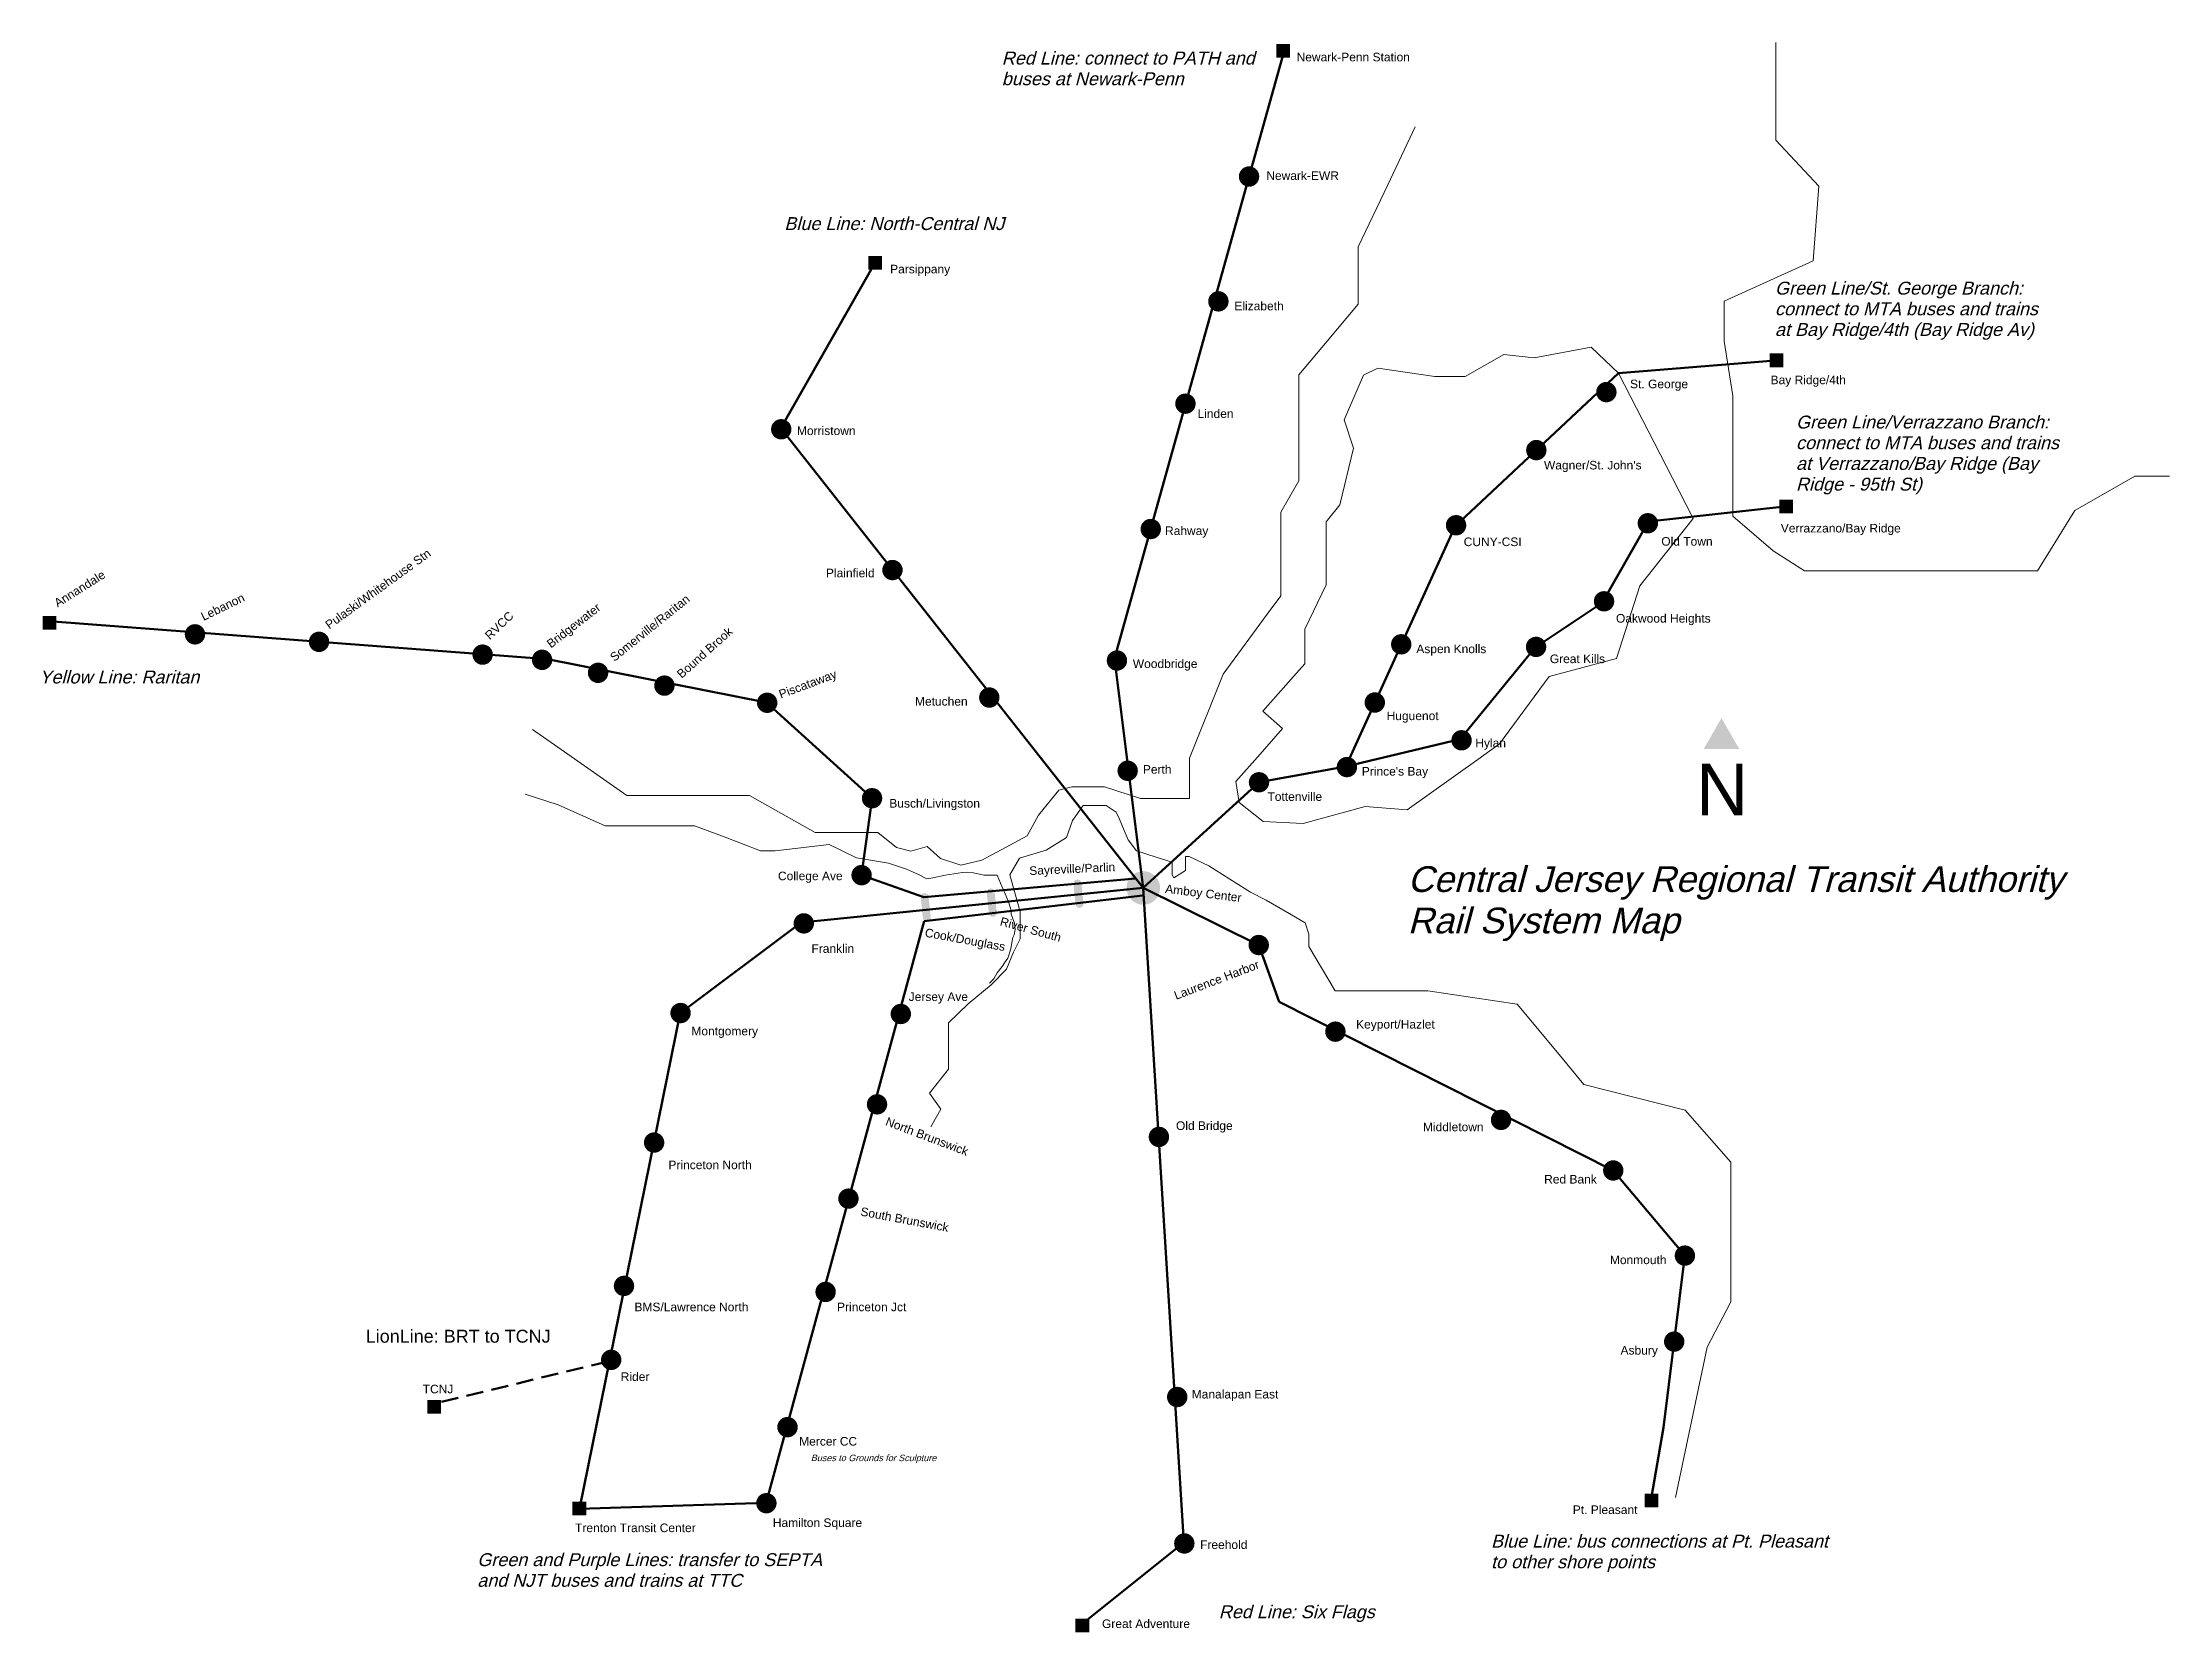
# Model space of a CAD drawing. Header units: inches. Extents: x -123 to 125, y -92 to 94.
import ezdxf

# ---------------------------------------------------------------- set-up
doc = ezdxf.new("R2010")
doc.units = ezdxf.units.IN
doc.header["$MEASUREMENT"] = 0
doc.linetypes.add('DASHED', pattern=[0.75, 0.5, -0.25])
for name, color, linetype, lineweight in [('map-borders', 7, 'Continuous', 13), ('text', 7, 'Continuous', 35), ('text-shown', 7, 'Continuous', 35), ('transit-blue', 4, 'Continuous', 200), ('transit-dashed', 21, 'DASHED', 200), ('transit-green', 3, 'Continuous', 200), ('transit-purple', 204, 'Continuous', 200), ('transit-red', 1, 'Continuous', 200), ('transit-yellow', 2, 'Continuous', 200)]:
    doc.layers.add(name, color=color, linetype=linetype, lineweight=lineweight)
doc.layers.add('symbols', color=7, linetype='Continuous')
doc.styles.get("Standard").update_dxf_attribs({"font": 'arial.ttf'})

msp = doc.modelspace()

# ---------------------------------------------------------------- hatches: boundary and pattern name
at = {"layer": 'symbols'}
h = msp.add_hatch(color=256, dxfattribs=at)
h.dxf.hatch_style = 1
h.paths.add_polyline_path([(22.36, 93.48), (20.75, 93.48), (20.75, 91.87), (22.36, 91.87)])
h = msp.add_hatch(color=256, dxfattribs=at)
h.dxf.hatch_style = 1
h.paths.add_polyline_path([(16.4, 78.04, 1), (18.78, 78.04, 1)])
h = msp.add_hatch(color=256, dxfattribs=at)
h.dxf.hatch_style = 1
h.paths.add_polyline_path([(-25.16, 68.79), (-26.77, 68.79), (-26.77, 67.18), (-25.16, 67.18)])
h = msp.add_hatch(color=256, dxfattribs=at)
h.dxf.hatch_style = 1
h.paths.add_polyline_path([(12.83, 63.5, 1), (15.21, 63.5, 1)])
h = msp.add_hatch(color=256, dxfattribs=at)
h.dxf.hatch_style = 1
h.paths.add_polyline_path([(79.85, 57.43), (78.24, 57.43), (78.24, 55.83), (79.85, 55.83)])
h = msp.add_hatch(color=256, dxfattribs=at)
h.dxf.hatch_style = 1
h.paths.add_polyline_path([(8.99, 51.58, 1), (11.37, 51.58, 1)])
h = msp.add_hatch(color=256, dxfattribs=at)
h.dxf.hatch_style = 1
h.paths.add_polyline_path([(58.03, 52.93, 1), (60.41, 52.93, 1)])
h = msp.add_hatch(color=256, dxfattribs=at)
h.dxf.hatch_style = 1
h.paths.add_polyline_path([(-38.1, 48.6, 1), (-35.72, 48.6, 1)])
h = msp.add_hatch(color=256, dxfattribs=at)
h.dxf.hatch_style = 1
h.paths.add_polyline_path([(49.87, 46.17, 1), (52.25, 46.17, 1)])
h = msp.add_hatch(color=256, dxfattribs=at)
h.dxf.hatch_style = 1
h.paths.add_polyline_path([(80.97, 40.39), (79.37, 40.39), (79.37, 38.79), (80.97, 38.79)])
h = msp.add_hatch(color=256, dxfattribs=at)
h.dxf.hatch_style = 1
h.paths.add_polyline_path([(4.95, 36.98, 1), (7.33, 36.98, 1)])
h = msp.add_hatch(color=256, dxfattribs=at)
h.dxf.hatch_style = 1
h.paths.add_polyline_path([(40.52, 37.42, 1), (42.9, 37.42, 1)])
h = msp.add_hatch(color=256, dxfattribs=at)
h.dxf.hatch_style = 1
h.paths.add_polyline_path([(62.86, 37.65, 1), (65.24, 37.65, 1)])
h = msp.add_hatch(color=256, dxfattribs=at)
h.dxf.hatch_style = 1
h.paths.add_polyline_path([(-25.14, 32.2, 1), (-22.76, 32.2, 1)])
h = msp.add_hatch(color=256, dxfattribs=at)
h.dxf.hatch_style = 1
h.paths.add_polyline_path([(57.76, 28.56, 1), (60.14, 28.56, 1)])
h = msp.add_hatch(color=256, dxfattribs=at)
h.dxf.hatch_style = 1
h.paths.add_polyline_path([(-121.37, 26.84), (-122.97, 26.84), (-122.97, 25.24), (-121.37, 25.24)])
h = msp.add_hatch(color=256, dxfattribs=at)
h.dxf.hatch_style = 1
h.paths.add_polyline_path([(-106.4, 24.71, 1), (-104.02, 24.71, 1)])
h = msp.add_hatch(color=256, dxfattribs=at)
h.dxf.hatch_style = 1
h.paths.add_polyline_path([(-91.95, 23.84, 1), (-89.57, 23.84, 1)])
h = msp.add_hatch(color=256, dxfattribs=at)
h.dxf.hatch_style = 1
h.paths.add_polyline_path([(-72.89, 22.35, 1), (-70.51, 22.35, 1)])
h = msp.add_hatch(color=256, dxfattribs=at)
h.dxf.hatch_style = 1
h.paths.add_polyline_path([(-65.96, 21.74, 1), (-63.58, 21.74, 1)])
h = msp.add_hatch(color=256, dxfattribs=at)
h.dxf.hatch_style = 1
h.paths.add_polyline_path([(1.01, 21.66, 1), (3.39, 21.66, 1)])
h = msp.add_hatch(color=256, dxfattribs=at)
h.dxf.hatch_style = 1
h.paths.add_polyline_path([(34.13, 23.55, 1), (36.51, 23.55, 1)])
h = msp.add_hatch(color=256, dxfattribs=at)
h.dxf.hatch_style = 1
h.paths.add_polyline_path([(49.84, 23.25, 1), (52.22, 23.25, 1)])
h = msp.add_hatch(color=256, dxfattribs=at)
h.dxf.hatch_style = 1
h.paths.add_polyline_path([(-59.44, 20.23, 1), (-57.06, 20.23, 1)])
h = msp.add_hatch(color=256, dxfattribs=at)
h.dxf.hatch_style = 1
h.paths.add_polyline_path([(-51.71, 18.74, 1), (-49.33, 18.74, 1)])
h = msp.add_hatch(color=256, dxfattribs=at)
h.dxf.hatch_style = 1
h.paths.add_polyline_path([(-39.74, 16.74, 1), (-37.36, 16.74, 1)])
h = msp.add_hatch(color=256, dxfattribs=at)
h.dxf.hatch_style = 1
h.paths.add_polyline_path([(-13.86, 17.35, 1), (-11.48, 17.35, 1)])
h = msp.add_hatch(color=256, dxfattribs=at)
h.dxf.hatch_style = 1
h.paths.add_polyline_path([(31.05, 16.77, 1), (33.43, 16.77, 1)])
h = msp.add_hatch(color=256, dxfattribs=at)
h.dxf.hatch_style = 1
h.paths.add_polyline_path([(41.16, 12.37, 1), (43.54, 12.37, 1)])
h = msp.add_hatch(color=256, dxfattribs=at)
h.dxf.hatch_style = 1
h.paths.add_polyline_path([(2.26, 8.82, 1), (4.64, 8.82, 1)])
h = msp.add_hatch(color=256, dxfattribs=at)
h.dxf.hatch_style = 1
h.paths.add_polyline_path([(27.8, 9.25, 1), (30.18, 9.25, 1)])
h = msp.add_hatch(color=256, dxfattribs=at)
h.dxf.hatch_style = 1
h.paths.add_polyline_path([(17.56, 7.48, 1), (19.94, 7.48, 1)])
h = msp.add_hatch(color=256, dxfattribs=at)
h.dxf.hatch_style = 1
h.paths.add_polyline_path([(-27.52, 5.62, 1), (-25.14, 5.62, 1)])
h = msp.add_hatch(color=256, dxfattribs=at)
h.dxf.hatch_style = 1
h.paths.add_polyline_path([(-28.74, -3.34, 1), (-26.36, -3.34, 1)])
h = msp.add_hatch(color=256, dxfattribs=at)
h.dxf.hatch_style = 1
h.paths.add_polyline_path([(-12.05, -5.3, 1), (-12.97, -5.39), (-12.72, -7.77, 1), (-11.8, -7.68)])
h = msp.add_hatch(color=256, dxfattribs=at)
h.dxf.hatch_style = 1
h.paths.add_polyline_path([(-1.94, -4.26, 1), (-2.87, -4.36), (-2.62, -6.74, 1), (-1.7, -6.64)])
h = msp.add_hatch(color=256, dxfattribs=at)
h.dxf.hatch_style = 1
edge = h.paths.add_edge_path()
edge.add_arc((5.27, -4.83), 1.96, 0, 360)
h = msp.add_hatch(color=256, dxfattribs=at)
h.dxf.hatch_style = 1
h.paths.add_polyline_path([(-19.74, -5.85, 1), (-20.66, -5.95), (-20.41, -8.33, 1), (-19.49, -8.23)])
h = msp.add_hatch(color=256, dxfattribs=at)
h.dxf.hatch_style = 1
h.paths.add_polyline_path([(-35.47, -8.96, 1), (-33.09, -8.96, 1)])
h = msp.add_hatch(color=256, dxfattribs=at)
h.dxf.hatch_style = 1
h.paths.add_polyline_path([(17.53, -11.48, 1), (19.91, -11.48, 1)])
h = msp.add_hatch(color=256, dxfattribs=at)
h.dxf.hatch_style = 1
h.paths.add_polyline_path([(-49.83, -19.4, 1), (-47.45, -19.4, 1)])
h = msp.add_hatch(color=256, dxfattribs=at)
h.dxf.hatch_style = 1
h.paths.add_polyline_path([(-24.17, -19.51, 1), (-21.79, -19.51, 1)])
h = msp.add_hatch(color=256, dxfattribs=at)
h.dxf.hatch_style = 1
h.paths.add_polyline_path([(26.46, -21.57, 1), (28.84, -21.57, 1)])
h = msp.add_hatch(color=256, dxfattribs=at)
h.dxf.hatch_style = 1
h.paths.add_polyline_path([(-26.94, -30.04, 1), (-24.56, -30.04, 1)])
h = msp.add_hatch(color=256, dxfattribs=at)
h.dxf.hatch_style = 1
h.paths.add_polyline_path([(45.76, -31.85, 1), (48.14, -31.85, 1)])
h = msp.add_hatch(color=256, dxfattribs=at)
h.dxf.hatch_style = 1
h.paths.add_polyline_path([(-52.91, -34.49, 1), (-50.53, -34.49, 1)])
h = msp.add_hatch(color=256, dxfattribs=at)
h.dxf.hatch_style = 1
h.paths.add_polyline_path([(5.9, -33.83, 1), (8.28, -33.83, 1)])
h = msp.add_hatch(color=256, dxfattribs=at)
h.dxf.hatch_style = 1
h.paths.add_polyline_path([(58.83, -37.74, 1), (61.21, -37.74, 1)])
h = msp.add_hatch(color=256, dxfattribs=at)
h.dxf.hatch_style = 1
h.paths.add_polyline_path([(-30.27, -41.02, 1), (-27.89, -41.02, 1)])
h = msp.add_hatch(color=256, dxfattribs=at)
h.dxf.hatch_style = 1
h.paths.add_polyline_path([(67.18, -47.66, 1), (69.56, -47.66, 1)])
h = msp.add_hatch(color=256, dxfattribs=at)
h.dxf.hatch_style = 1
h.paths.add_polyline_path([(-56.42, -51.19, 1), (-54.04, -51.19, 1)])
h = msp.add_hatch(color=256, dxfattribs=at)
h.dxf.hatch_style = 1
h.paths.add_polyline_path([(-32.93, -51.89, 1), (-30.55, -51.89, 1)])
h = msp.add_hatch(color=256, dxfattribs=at)
h.dxf.hatch_style = 1
h.paths.add_polyline_path([(65.93, -57.68, 1), (68.31, -57.68, 1)])
h = msp.add_hatch(color=256, dxfattribs=at)
h.dxf.hatch_style = 1
h.paths.add_polyline_path([(-57.91, -59.8, 1), (-55.53, -59.8, 1)])
h = msp.add_hatch(color=256, dxfattribs=at)
h.dxf.hatch_style = 1
h.paths.add_polyline_path([(8.03, -64.13, 1), (10.41, -64.13, 1)])
h = msp.add_hatch(color=256, dxfattribs=at)
h.dxf.hatch_style = 1
h.paths.add_polyline_path([(-76.53, -64.46), (-78.14, -64.46), (-78.14, -66.07), (-76.53, -66.07)])
h = msp.add_hatch(color=256, dxfattribs=at)
h.dxf.hatch_style = 1
h.paths.add_polyline_path([(-37.37, -67.64, 1), (-34.99, -67.64, 1)])
h = msp.add_hatch(color=256, dxfattribs=at)
h.dxf.hatch_style = 1
h.paths.add_polyline_path([(-59.63, -76.32), (-61.24, -76.33), (-61.24, -77.93), (-59.63, -77.93)])
h = msp.add_hatch(color=256, dxfattribs=at)
h.dxf.hatch_style = 1
h.paths.add_polyline_path([(-39.83, -76.5, 1), (-37.45, -76.5, 1)])
h = msp.add_hatch(color=256, dxfattribs=at)
h.dxf.hatch_style = 1
h.paths.add_polyline_path([(65.28, -75.38), (63.67, -75.38), (63.67, -76.99), (65.28, -76.99)])
h = msp.add_hatch(color=256, dxfattribs=at)
h.dxf.hatch_style = 1
edge = h.paths.add_edge_path()
edge.add_arc((10.05, -81.19), 1.19, 0, 360)
h = msp.add_hatch(color=256, dxfattribs=at)
h.dxf.hatch_style = 1
h.paths.add_polyline_path([(-1.03, -89.95), (-2.64, -89.95), (-2.63, -91.56), (-1.03, -91.56)])
at = {"layer": 'text-shown', "true_color": 0x139b48}
h = msp.add_hatch(color=114, dxfattribs=at)
h.dxf.hatch_style = 1
h.paths.add_polyline_path([(72.63, 14.96), (70.56, 11.37), (74.7, 11.37)])

# ---------------------------------------------------------------- linework, layer by layer
at = {"layer": 'map-borders'}
for p, q in [((78.97, 88.63), (78.97, 93.65)), ((78.97, 82.28), (78.97, 88.63)), ((78.97, 88.63), (78.97, 88.63)), ((33.74, 77.09), (36.94, 83.85)), ((83.99, 76.92), (78.97, 82.28)), ((30.3, 69.84), (33.74, 77.09)), ((83.32, 68.23), (83.99, 76.92)), ((30.3, 63.19), (30.3, 69.84)), ((72.95, 63.54), (83.32, 68.23)), ((26.68, 58.87), (30.3, 63.19)), ((72.95, 58.86), (72.95, 63.54)), ((23.4, 54.95), (26.68, 58.87)), ((42.75, 54.75), (47.26, 57.3)), ((47.26, 57.3), (50.79, 56.91)), ((57.46, 58.15), (50.79, 56.91)), ((60.65, 55.14), (57.46, 58.15)), ((72.95, 58.86), (73.95, 52.5)), ((72.95, 58.86), (72.95, 58.86)), ((23.4, 48.68), (23.4, 54.95)), ((30.92, 54.9), (28.67, 49.7)), ((32.59, 55.7), (30.92, 54.9)), ((39.23, 54.75), (32.59, 55.7)), ((39.23, 54.75), (42.75, 54.75)), ((66.9, 42.97), (60.65, 55.14)), ((73.95, 52.5), (73.95, 44.14)), ((28.67, 49.7), (29.77, 46.4)), ((23.4, 42.6), (23.4, 48.68)), ((28.18, 39.78), (29.77, 46.4)), ((21.3, 38.93), (23.4, 42.6)), ((69.35, 38.19), (66.9, 42.97)), ((73.95, 44.14), (73.95, 38.46)), ((113.78, 39.12), (120.8, 43.14)), ((120.8, 43.14), (124.82, 43.14)), ((26.59, 37.82), (28.18, 39.78)), ((21.3, 29.19), (21.3, 38.93)), ((26.59, 32.68), (26.59, 37.82)), ((63.1, 30.35), (69.35, 38.19)), ((73.95, 38.46), (78.64, 34.44)), ((109.43, 32.1), (113.78, 39.12)), ((113.78, 39.12), (113.78, 39.12)), ((26.59, 30.48), (26.59, 32.68)), ((78.64, 34.44), (82.32, 32.1)), ((24.07, 25.33), (26.59, 30.48)), ((60.4, 21.9), (63.1, 30.35)), ((82.32, 32.1), (87, 32.1)), ((87, 32.1), (92.36, 32.1)), ((92.36, 32.1), (96.04, 32.1)), ((96.04, 32.1), (105.41, 32.1)), ((105.41, 32.1), (109.43, 32.1)), ((19.72, 27.05), (21.3, 29.19)), ((14.58, 20.07), (19.72, 27.05)), ((24.07, 21.29), (24.07, 25.33)), ((10.66, 10.27), (14.58, 20.07)), ((22.75, 19.8), (24.07, 21.29)), ((52.56, 19.82), (60.4, 21.9)), ((19.19, 15.77), (22.75, 19.8)), ((46.76, 11.96), (52.56, 19.82)), ((21.5, 13.73), (19.19, 15.77)), ((-63.34, 11.83), (-65.9, 13.61)), ((18.87, 10.76), (21.5, 13.73)), ((-54.91, 5.95), (-63.34, 11.83)), ((10.66, 5.59), (10.66, 10.27)), ((16.05, 7.58), (18.87, 10.76)), ((36.02, 4.27), (44.23, 10.15)), ((44.23, 10.15), (46.76, 11.96)), ((16.42, 5.13), (16.05, 7.58)), ((-62.88, 4.87), (-66.73, 6.1)), ((-49.23, 5.95), (-54.91, 5.95)), ((-40.61, 5.95), (-49.23, 5.95)), ((-32.96, 1.62), (-40.61, 5.95)), ((-5.43, 5.5), (-6.95, 3.64)), ((-4.57, 6.55), (-5.43, 5.5)), ((-3.04, 6.93), (-4.57, 6.55)), ((0.74, 6.93), (-3.04, 6.93)), ((4.95, 5.59), (0.74, 6.93)), ((4.95, 5.59), (10.66, 5.59)), ((16.42, 5.13), (19.23, 2.92)), ((-57.41, 2.42), (-62.88, 4.87)), ((-6.95, 3.64), (-8.26, 1.24)), ((-2.99, 3.01), (-3.66, 1.05)), ((-1.75, 4.78), (-2.99, 3.01)), ((-0.19, 4.78), (-1.75, 4.78)), ((-0.19, 4.78), (0.95, 4.78)), ((0.95, 4.78), (2.12, 3.99)), ((2.12, 3.99), (2.48, 3.17)), ((2.48, 3.17), (3.04, 1.86)), ((19.23, 2.92), (23.89, 2.68)), ((23.89, 2.68), (31.12, 4.64)), ((31.12, 4.64), (36.02, 4.27)), ((-51.19, 2.42), (-57.41, 2.42)), ((-47.03, 2.42), (-51.19, 2.42)), ((-43.76, 1.2), (-47.03, 2.42)), ((-39.34, -0.52), (-43.76, 1.2)), ((-31.33, 0.22), (-37.62, -0.52)), ((-25.64, 1.62), (-32.96, 1.62)), ((-28.14, -1.34), (-31.33, 0.22)), ((-23.48, -0.1), (-25.64, 1.62)), ((-10.22, 0.19), (-12.39, -0.98)), ((-8.26, 1.24), (-10.22, 0.19)), ((-3.66, 1.05), (-6.06, -0.44)), ((3.04, 1.86), (3.5, 0.77)), ((3.5, 0.77), (4.47, -0.49)), ((-37.62, -0.52), (-39.34, -0.52)), ((-24.42, -1.94), (-28.14, -1.34)), ((-22.3, -2.63), (-24.42, -1.94)), ((-21.81, -0.53), (-23.48, -0.1)), ((-19.89, -0.01), (-21.81, -0.53)), ((-18.36, -1.39), (-19.89, -0.01)), ((-15.97, -2.16), (-18.36, -1.39)), ((-13.55, -1.6), (-15.97, -2.16)), ((-12.39, -0.98), (-13.55, -1.6)), ((-9.17, -1.35), (-10.27, -3.31)), ((-6.06, -0.44), (-9.17, -1.35)), ((-9.17, -1.35), (-9.17, -1.35)), ((4.47, -0.49), (6.76, -1.23)), ((6.76, -1.23), (8.65, -1.83)), ((8.65, -1.83), (8.65, -3.31)), ((10.19, -2.81), (10.19, -1.17)), ((10.19, -1.17), (10.6, -1.17)), ((10.6, -1.17), (12.91, -2.25)), ((12.91, -2.25), (15.35, -3.81)), ((-20.9, -3.26), (-22.3, -2.63)), ((-19.93, -3.77), (-20.9, -3.26)), ((-19.24, -3.67), (-19.93, -3.77)), ((-17.82, -3.34), (-19.24, -3.67)), ((-15.8, -3.03), (-17.82, -3.34)), ((-14.52, -3.06), (-15.8, -3.03)), ((-13.31, -3.34), (-14.52, -3.06)), ((-12.65, -3.34), (-13.31, -3.34)), ((-11.76, -3.34), (-12.65, -3.34)), ((-11.76, -3.34), (-11.37, -4.28)), ((-11.37, -4.28), (-10.81, -5.51)), ((-10.27, -3.31), (-9.07, -7.61)), ((8.65, -3.31), (8.82, -3.67)), ((8.82, -3.67), (10.19, -2.81)), ((15.35, -3.81), (17.75, -5.34)), ((-10.81, -5.51), (-10.42, -6.43)), ((-10.42, -6.43), (-10.18, -7.29)), ((-10.18, -7.29), (-10.11, -7.9)), ((17.75, -5.34), (19.57, -6.24)), ((19.57, -6.24), (22.53, -7.97)), ((-10.11, -7.9), (-9.97, -8.31)), ((-9.97, -8.31), (-9.74, -8.93)), ((-9.65, -9.69), (-9.79, -10.29)), ((-9.74, -8.93), (-9.65, -9.69)), ((-9.07, -7.61), (-9.07, -10.77)), ((22.53, -7.97), (24.11, -8.89)), ((24.11, -8.89), (24.55, -10.21)), ((-9.84, -12.3), (-10.65, -14.31)), ((-10.18, -11.94), (-10.52, -13)), ((-10.09, -11.41), (-10.18, -11.94)), ((-9.91, -10.6), (-10.09, -11.41)), ((-9.79, -10.29), (-9.91, -10.6)), ((-9.07, -10.77), (-9.84, -12.3)), ((24.55, -10.21), (24.55, -11.67)), ((24.55, -11.67), (27.64, -16.8)), ((-10.65, -14.31), (-12.47, -16.13)), ((-11.77, -14.7), (-12.15, -15.43)), ((-11.19, -14), (-11.77, -14.7)), ((-10.91, -13.55), (-11.19, -14)), ((-10.52, -13), (-10.91, -13.55)), ((-12.47, -16.13), (-15.15, -18.33)), ((-12.29, -15.59), (-12.64, -15.92)), ((-12.15, -15.43), (-12.29, -15.59)), ((27.64, -16.8), (38.42, -16.8)), ((38.42, -16.8), (48.81, -18.37)), ((-15.15, -18.33), (-17.43, -20.54)), ((48.81, -18.37), (53.71, -24.25)), ((-17.43, -20.54), (-17.43, -20.54)), ((-17.43, -20.54), (-17.43, -22.91)), ((-17.43, -22.91), (-17.43, -25.11)), ((53.71, -24.25), (56.61, -27.74)), ((-17.43, -25.93), (-19.64, -28.74)), ((-17.43, -25.11), (-17.43, -25.93)), ((-19.64, -28.74), (-18.33, -30.61)), ((56.61, -27.74), (68.41, -30.71)), ((-18.33, -30.61), (-19.48, -32.66)), ((68.41, -30.71), (73.7, -36.79)), ((73.7, -36.79), (73.7, -42.66)), ((73.7, -42.66), (73.7, -53.05)), ((73.7, -53.05), (70.95, -58.34)), ((70.95, -58.34), (68.41, -70.48)), ((68.41, -70.48), (67.28, -75.83))]:
    msp.add_line(p, q, dxfattribs=at)
at = {"layer": 'transit-blue'}
for p, q in [((-36.97, 48.72), (-25.96, 68.03)), ((5.27, -4.83), (-36.97, 48.72)), ((5.27, -4.83), (18.72, -11.48)), ((21.09, -18.1), (18.72, -11.48)), ((21.09, -18.1), (60.02, -37.74)), ((68.37, -47.66), (60.02, -37.74)), ((68.37, -47.66), (65.88, -67.7)), ((65.88, -67.7), (64.45, -75.98))]:
    msp.add_line(p, q, dxfattribs=at)
at = {"layer": 'transit-dashed', "ltscale": 4}
msp.add_line((-57.06, -59.99), (-76.98, -64.81), dxfattribs=at)
at = {"layer": 'transit-green'}
for p, q in [((41.59, 37.31), (60.65, 55.14)), ((60.65, 55.14), (78.89, 56.6)), ((28.85, 9.31), (41.59, 37.31)), ((58.72, 28.39), (64.12, 37.84)), ((64.12, 37.84), (80.02, 39.6)), ((50.93, 23.19), (58.72, 28.39)), ((42.2, 12.5), (50.93, 23.19)), ((28.85, 9.31), (42.2, 12.5)), ((5.27, -4.83), (18.75, 7.48)), ((28.85, 9.31), (18.75, 7.48)), ((5.27, -4.83), (-34.57, -8.85)), ((-34.57, -8.85), (-48.67, -19.4)), ((-48.67, -19.4), (-60.43, -77.17))]:
    msp.add_line(p, q, dxfattribs=at)
at = {"layer": 'transit-purple'}
for p, q in [((-20.26, -8.71), (5.2, -5.71)), ((-20.26, -8.71), (-38.65, -76.47)), ((-38.65, -76.47), (-60.43, -77.17))]:
    msp.add_line(p, q, dxfattribs=at)
at = {"layer": 'transit-red'}
for p, q in [((1.93, 21.9), (21.64, 92.51)), ((5.27, -4.83), (1.93, 21.9)), ((9.99, -81.06), (5.27, -4.83)), ((9.99, -81.06), (-1.89, -90.61))]:
    msp.add_line(p, q, dxfattribs=at)
at = {"layer": 'transit-yellow'}
for p, q in [((-64.14, 21.82), (-122.22, 26.23)), ((-38.61, 16.79), (-64.14, 21.82)), ((-26.33, 5.62), (-38.61, 16.79)), ((-27.55, -3.34), (-26.33, 5.62)), ((-20.28, -5.9), (-27.55, -3.34)), ((-20.28, -5.9), (4.4, -3.72))]:
    msp.add_line(p, q, dxfattribs=at)

# ---------------------------------------------------------------- texts
at = {"layer": 'symbols'}
msp.add_text('TCNJ', height=1, dxfattribs=at).set_placement((-78.68, -63.7))
at = {"layer": 'text', "oblique": 15}
for s, height, p in [('Red Line: connect to PATH and', 1.5, (-11.22, 91.09)), ('buses at Newark-Penn', 1.5, (-11.22, 88.68)), ('Blue Line: North-Central NJ', 1.5, (-36.55, 71.81)), ('Green Line/St. George Branch:', 1.5, (78.86, 64.29)), ('connect to MTA buses and trains', 1.5, (78.86, 61.88)), ('at Bay Ridge/4th (Bay Ridge Av)', 1.5, (78.86, 59.47)), ('Green Line/Verrazzano Branch:', 1.5, (81.31, 48.69)), ('connect to MTA buses and trains', 1.5, (81.31, 46.28)), ('at Verrazzano/Bay Ridge (Bay', 1.5, (81.31, 43.87)), ('Ridge - 95th St)', 1.5, (81.31, 41.46)), ('Yellow Line: Raritan', 1.5, (-123.34, 18.99)), ('Central Jersey Regional Transit Authority', 3, (36.06, -5.3)), ('Rail System Map', 3, (36.06, -10.12)), ('Buses to Grounds for Sculpture', 0.75, (-33.46, -71.6)), ('Blue Line: bus connections at Pt. Pleasant', 1.5, (45.78, -81.67)), ('Green and Purple Lines: transfer to SEPTA', 1.5, (-72.33, -83.83)), ('to other shore points', 1.5, (45.78, -84.08)), ('and NJT buses and trains at TTC', 1.5, (-72.33, -86.24)), ('Red Line: Six Flags', 1.5, (14.06, -89.9))]:
    msp.add_text(s, height=height, dxfattribs=at).set_placement(p)
at = {"layer": 'text'}
for s, p in [('Newark-Penn Station', (23.13, 91.46)), ('Newark-EWR', (19.6, 77.65)), ('Parsippany', (-24.22, 66.76)), ('Elizabeth', (15.88, 62.46)), ('Bay Ridge/4th', (78.35, 53.85)), ('St. George', (61.98, 53.38)), ('Linden', (11.59, 49.92)), ('Morristown', (-35.08, 47.93)), ("Wagner/St. John's", (51.95, 43.92)), ('Rahway', (7.8, 36.28)), ('Verrazzano/Bay Ridge', (79.54, 36.58)), ('CUNY-CSI', (42.6, 34.99)), ('Old Town', (65.62, 35.04)), ('Plainfield', (-31.7, 31.36)), ('Oakwood Heights', (60.34, 26.08)), ('Aspen Knolls', (37.08, 22.52)), ('Great Kills', (52.63, 21.36)), ('Woodbridge', (4.05, 20.79)), ('Metuchen', (-21.33, 16.41)), ('Huguenot', (33.62, 14.72)), ('Hylan', (43.95, 11.56)), ('Perth', (5.22, 8.48)), ("Prince's Bay", (30.73, 8.26)), ('Busch/Livingston', (-24.32, 4.53)), ('Tottenville', (19.74, 5.31)), ('College Ave', (-37.29, -3.93)), ('Franklin', (-33.39, -12.39)), ('Jersey Ave', (-22.06, -18)), ('Montgomery', (-47.38, -22)), ('Keyport/Hazlet', (30.06, -21.21)), ('Old Bridge', (9.08, -33.02)), ('Middletown', (37.85, -33.17)), ('Princeton North', (-50.05, -37.59)), ('Red Bank', (51.97, -39.26)), ('Monmouth', (59.63, -48.65)), ('BMS/Lawrence North', (-54.01, -54.14)), ('Princeton Jct', (-30.41, -54.14)), ('Asbury', (60.87, -59.19)), ('Rider', (-55.61, -62.26)), ('Manalapan East', (10.91, -64.3)), ('Mercer CC', (-34.82, -69.79)), ('Pt. Pleasant', (55.31, -77.76)), ('Trenton Transit Center', (-60.93, -79.87)), ('Hamilton Square', (-37.89, -79.27)), ('Freehold', (11.89, -81.83)), ('Great Adventure', (0.46, -91.04))]:
    msp.add_text(s, height=1, dxfattribs=at).set_placement(p)
for s, rotation, p in [('Pulaski/Whitehouse Stn', 35.9315, (-89.57, 25.27)), ('Annandale', 32.1272, (-121.21, 27.83)), ('Lebanon', 25.8977, (-104.21, 26.27)), ('RVCC', 43.9472, (-70.85, 24.01)), ('Bridgewater', 37.8642, (-63.73, 23.06)), ('Somerville/Raritan', 38.8462, (-56.35, 21.49)), ('Bound Brook', 41.5813, (-48.52, 19.53)), ('Piscataway', 20.4264, (-36.96, 17.22)), ('Sayreville/Parlin', 2.5981, (-7.99, -3.33)), ('Amboy Center', 353.1128, (7.78, -5.4)), ('Cook/Douglass', 349.667, (-20.24, -10.49)), ('River South', 344.5594, (-11.5, -9.17)), ('Laurence Harbor', 20.814, (9.09, -17.87)), ('North Brunswick', 339.153, (-24.85, -32.43)), ('South Brunswick', 349.3814, (-27.74, -42.98))]:
    msp.add_text(s, height=1, rotation=rotation, dxfattribs=at).set_placement(p)
at = {"layer": 'text', "insert": (-85.32, -56.3), "char_height": 1.5, "attachment_point": 1}
msp.add_mtext_dynamic_manual_height_columns('LionLine: BRT to TCNJ', width=25.0618, gutter_width=5, heights=[3.79], dxfattribs=at)
at = {"layer": 'text-shown'}
msp.add_text('N', height=6, dxfattribs=at).set_placement((69.68, 3.64))

doc.saveas('drawing.dxf')
